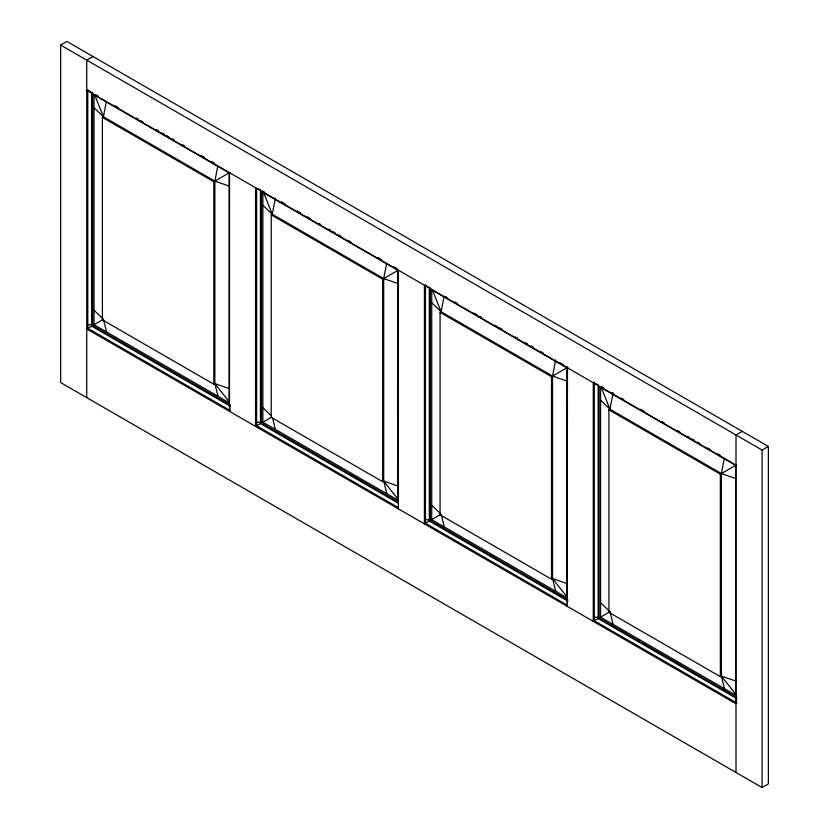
<?xml version="1.0" encoding="UTF-8"?>
<svg xmlns="http://www.w3.org/2000/svg" width="829" height="829" viewBox="0 0 829 829"><rect width="100%" height="100%" fill="white"/><g stroke="black" fill="none" stroke-linecap="round" stroke-linejoin="round"><path stroke-width="1.24" d="M229.312 388.625L214.866 383.62L213.82 384.221L102.392 319.88L102.392 117.386L103.428 116.785L106.319 101.76M217.758 166.101L214.866 181.116L214.866 383.62L217.996 396.272M256.617 422.189L260.441 422.386L397.972 501.783L397.972 270.358L261.487 191.561L261.487 422.987L271.228 417.36L271.228 214.866L272.275 214.265L275.404 197.996M386.594 263.581L383.703 278.596L383.703 481.1L386.842 493.752M567.005 583.585L552.549 578.58L551.503 579.181L440.075 514.84L440.075 312.346L441.121 311.745L444.012 296.72M555.679 359.807L552.549 376.076L552.549 578.58L555.679 591.232M735.841 681.065L721.396 676.06L720.349 676.661L608.921 612.32L608.921 409.827L609.957 409.225L613.097 392.956M724.287 458.541L721.396 473.556L721.396 676.06L724.525 688.712M567.482 601.46L567.399 603.75M567.482 600.175L567.399 601.346M60.631 45.067L66.9 41.45L768.369 446.437L768.369 783.933L762.1 787.55L60.631 382.563L60.631 45.067L762.1 450.054L768.369 446.437M92.993 56.517L86.734 60.134L86.734 397.63M213.82 384.221L213.82 181.717L229.405 172.722M230.172 172.277L229.55 172.639L229.478 411.339M230.037 409.764L229.581 407.101L230.172 406.117L91.605 326.108L86.734 328.926L736.007 703.78M94.04 310.243L103.428 319.279L92.651 325.507L92.651 94.081L229.125 172.878L229.125 404.303M398.158 486.105L383.703 481.1L382.666 481.701L382.666 279.197L398.241 270.202L398.324 508.819M397.972 502.996L260.441 423.588L255.57 426.407L255.57 187.748M551.503 579.181L551.503 376.677L567.088 367.682M567.482 367.454L567.16 606.3M567.855 601.077L429.287 521.068L424.417 523.887L424.417 285.228M742.266 431.37L736.007 434.987L736.007 772.483M720.349 676.661L720.349 474.157L735.934 465.162M736.079 465.079L736.701 464.717M737.054 703.179L594.3 620.766L598.134 618.548L598.134 384.718L595.585 383.775M600.569 602.683L609.957 611.719L599.17 617.947L599.17 386.521L735.655 465.318L735.655 696.743M430.334 287.839L427.443 286.886L426.065 285.528M91.076 92.413L87.77 89.667L87.77 328.325L230.524 410.738M229.312 186.121L214.866 181.116L103.428 116.785L94.04 107.739M398.158 283.601L383.703 278.596L272.275 214.265L262.876 205.219M567.005 381.081L552.549 376.076L441.121 311.745L431.722 302.709M735.841 478.561L721.396 473.556L609.957 409.225L600.569 400.189M87.77 324.709L91.605 324.906L230.172 404.904L229.581 405.578L230.037 406.77M425.464 519.669L429.287 519.866L567.855 599.875M594.3 617.149L598.134 617.346L736.701 697.355L736.111 698.018L736.566 699.21M92.651 92.879L91.605 92.278L91.605 326.108M95.998 94.817L98.236 96.112M115.024 105.791L118.381 107.729M136.277 118.07L138.516 119.355M140.754 120.651L142.992 121.946M156.412 129.697L158.65 130.982M162.007 132.92L164.246 134.215M166.484 135.51L168.722 136.795M172.08 138.733L174.308 140.028M182.142 144.547L184.38 145.842M201.157 155.531L204.514 157.469M211.229 161.344L214.587 163.282M262.606 191.002L264.845 192.297M281.622 201.986L284.979 203.924M297.29 211.022L300.647 212.96M307.352 216.835L310.709 218.773M318.543 223.302L320.782 224.586M328.616 229.115L330.854 230.4M333.082 231.695L335.32 232.99M338.678 234.928L340.916 236.213M348.75 240.742L350.988 242.027M377.837 257.529L381.195 259.467M393.495 266.575L396.853 268.513M444.872 296.233L447.111 297.528M454.945 302.046L457.183 303.341M473.96 313.03L477.317 314.968M479.556 316.253L481.794 317.548M495.214 325.3L497.452 326.595M499.69 327.88L501.928 329.175M515.358 336.926L517.597 338.222M525.42 342.74L527.658 344.035M531.016 345.973L533.254 347.258M541.088 351.786L543.327 353.071M560.103 362.76L563.461 364.698M566.818 366.636L567.855 367.237M601.408 386.615L603.647 387.899M611.481 392.428L613.719 393.713M621.553 398.241L623.791 399.526M640.568 409.215L643.926 411.153M661.822 421.484L664.06 422.78M677.49 430.531L679.718 431.826M687.552 436.344L689.79 437.639M692.028 438.924L694.267 440.22M697.624 442.158L699.863 443.453M707.686 447.971L709.925 449.266M717.759 453.784L719.997 455.08M86.734 90.268L736.007 465.121M102.392 117.386L213.82 181.717M271.228 214.866L382.666 279.197M440.075 312.346L551.503 376.677M608.921 409.827L720.349 474.157M271.228 417.36L382.666 481.701M229.478 402.904L94.04 324.709L94.04 94.485M398.324 500.384L262.876 422.189L262.876 191.965M567.16 597.864L431.722 519.669L431.722 289.445M736.007 695.344L600.569 617.149L600.569 386.925M598.134 618.548L736.701 698.557L736.111 699.541L736.566 702.204M398.324 507.617L256.617 425.805L256.617 188.349M567.16 605.097L425.464 523.286L425.464 284.627M257.892 188.815L260.441 189.758L260.441 423.588M431.722 505.203L440.261 513.42M262.876 407.723L271.425 415.94M721.396 676.06L735.489 693.956M552.549 578.58L567.419 597.471M383.703 481.1L398.583 499.991M214.866 383.62L228.959 401.516M601.035 386.894L609.957 409.225M432.189 289.414L441.121 311.745M263.353 191.934L272.275 214.265M94.506 94.454L103.428 116.785M609.957 611.719L613.097 624.382M444.251 526.902L441.121 514.239L430.334 520.467L430.334 289.041L566.818 367.838L566.818 599.263M272.565 417.909L275.404 429.422M103.428 319.279L106.568 331.932M762.1 450.054L762.1 787.55M594.3 382.107L594.3 620.766M593.263 382.708L593.263 621.367M429.287 287.238L429.287 521.068"/></g></svg>
